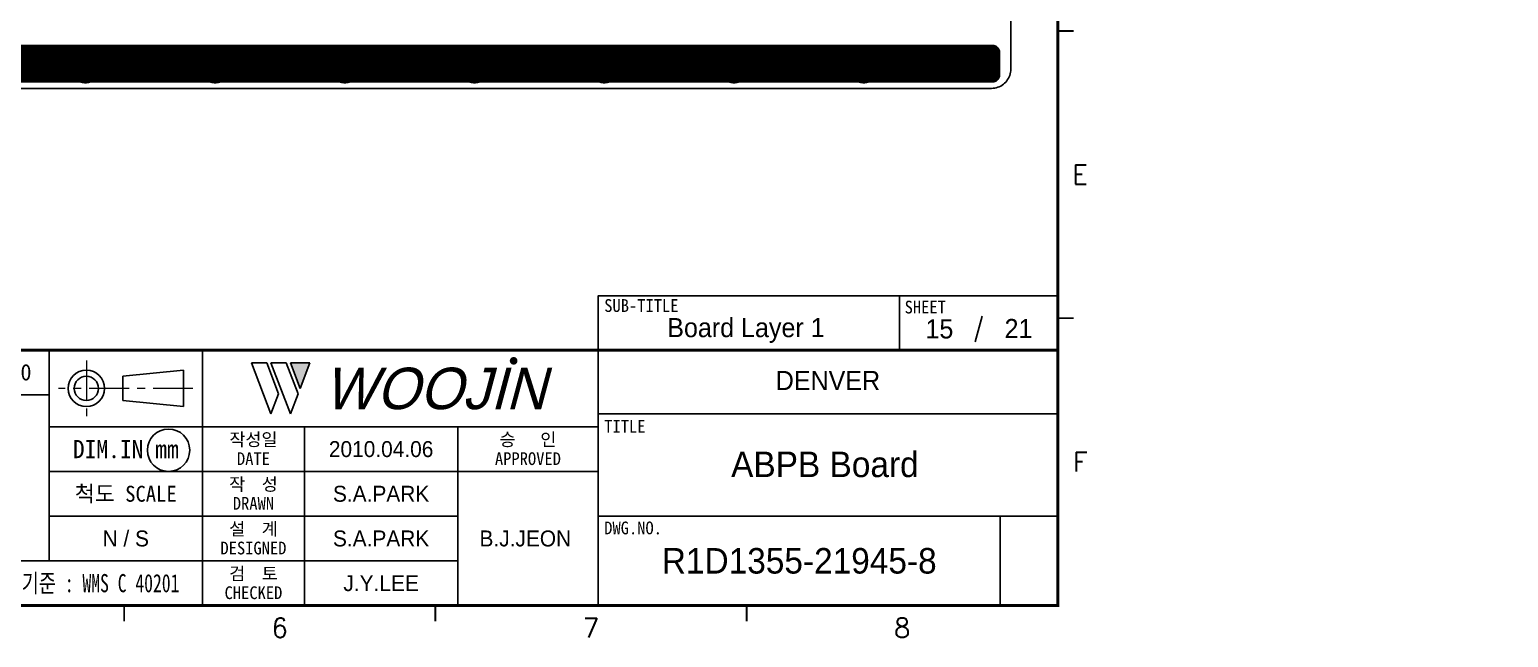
# Model space of a CAD drawing. Extents: x 295 to 953, y 10 to 290.
# Drawn here: x 720.9 to 952.6, y 10 to 105.2 of the extents above; entities that cross this region are included whole.
import ezdxf
from ezdxf.enums import TextEntityAlignment as Align

# ---------------------------------------------------------------- set-up
doc = ezdxf.new("R2010")
doc.units = 0
doc.header["$LTSCALE"] = 5
doc.header["$MEASUREMENT"] = 0
doc.linetypes.add('CENTER', pattern=[2, 1.25, -0.25, 0.25, -0.25])
doc.layers.get('0').update_dxf_attribs({"linetype": 'CONTINUOUS', "lineweight": 25})
for name, color, linetype, lineweight in [('2', 2, 'CENTER', 13), ('4', 4, 'CONTINUOUS', 18), ('6', 6, 'CONTINUOUS', 13)]:
    doc.layers.add(name, color=color, linetype=linetype, lineweight=lineweight)
for name, color, linetype in [('DV-ABPB-A4_TOP', 14, 'CONTINUOUS'), ('SHEET', 3, 'CONTINUOUS'), ('문자', 4, 'CONTINUOUS'), ('테두리', 3, 'CONTINUOUS')]:
    doc.layers.add(name, color=color, linetype=linetype)
doc.styles.add('MARK', font='ARLRDBD.TTF')
doc.styles.get("Standard").update_dxf_attribs({"font": 'simplex.shx'})
doc.styles.add('굴림', font='')
doc.styles.add('굴림체', font='')
doc.styles.get('굴림').set_extended_font_data('Gulim')
doc.styles.get('굴림체').set_extended_font_data('GulimChe')

# ---------------------------------------------------------------- blocks, each defined once
blk = doc.blocks.new('B')
at = {"layer": '문자'}
blk.add_hatch(color=256, dxfattribs=at).paths.add_polyline_path([(13.79, 10), (15.31, 6), (16.84, 10)])
at = {"color": 4, "const_width": 0.6}
blk.add_lwpolyline([(48.46, 10.32, 1), (49.06, 10.32, 1)], format="xyb", close=True, dxfattribs=at)
at = {"layer": '문자'}
for p, q in [((10.73, 2), (7.68, 10)), ((7.68, 10), (10.09, 10)), ((11.94, 5.16), (10.09, 10)), ((10.73, 10), (13.15, 10)), ((13.79, 2), (10.73, 10)), ((14.99, 5.16), (13.15, 10)), ((13.79, 10), (16.84, 10)), ((15.31, 6), (13.79, 10)), ((16.84, 10), (15.31, 6)), ((11.94, 5.16), (10.73, 2)), ((14.99, 5.16), (13.79, 2))]:
    blk.add_line(p, q, dxfattribs=at)
at = {"layer": '문자', "style": 'MARK', "oblique": 15}
blk.add_text('WOOJIN', height=6.5, dxfattribs=at).set_placement((36.4, 6), align=Align.MIDDLE_CENTER)
blk = doc.blocks.new('C')
at = {"layer": '2'}
for p, q in [((252.83, 53.35), (252.83, 44.65)), ((269.53, 49), (248.48, 49))]:
    blk.add_line(p, q, dxfattribs=at)
at = {"layer": 'SHEET'}
for p, q in [((393.14, 60.3), (392.07, 56.28)), ((247, 55), (247, 22)), ((271, 55), (271, 15)), ((271, 55), (271, 15)), ((333, 55), (333, 15)), ((247, 48), (227, 48)), ((405, 45), (333, 45)), ((333, 43), (247, 43)), ((287, 43), (287, 15)), ((311, 43), (311, 15)), ((333, 36), (247, 36)), ((311, 29), (247, 29)), ((405, 29), (333, 29)), ((396, 29), (396, 15)), ((311, 22), (227, 22))]:
    blk.add_line(p, q, dxfattribs=at)
at = {"layer": 'SHEET', "color": 4}
for p, q in [((258.53, 50.9), (268.03, 51.85)), ((268.03, 51.85), (268.03, 46.15)), ((258.53, 50.9), (258.53, 47.1)), ((258.53, 47.1), (268.03, 46.15))]:
    blk.add_line(p, q, dxfattribs=at)
at = {"layer": 'SHEET'}
for points in [[(333, 55), (380.19, 55), (380.19, 63.49), (333, 63.49)], [(380.19, 55), (405, 55), (405, 63.49), (380.19, 63.49)]]:
    blk.add_lwpolyline(points, close=True, dxfattribs=at)
at = {"layer": 'SHEET', "color": 4}
for radius in [2.85, 1.9]:
    blk.add_circle((252.83, 49), radius, dxfattribs=at)
at = {"layer": 'SHEET'}
blk.add_circle((265.7, 39.32), 3.32, dxfattribs=at)
at = {"layer": '테두리'}
blk.add_line((405, 285), (405, 15), dxfattribs=at)
for points, const_width in [([(15, 285), (15, 15), (405, 15), (405, 285), (15, 285)], 0.5), ([(407.5, 105), (405, 105)], 0.3), ([(407.5, 60), (405, 60)], 0.3), ([(15, 55), (405, 55)], 0.5), ([(258.75, 12.5), (258.75, 15)], 0.3), ([(307.5, 12.5), (307.5, 15)], 0.3), ([(356.25, 12.5), (356.25, 15)], 0.3)]:
    blk.add_lwpolyline(points, dxfattribs=dict(at, const_width=const_width))
blk.add_blockref('B', (271, 43))
at = {"layer": '문자'}
for s, p in [('E', (408.5, 82.5)), ('F', (408.5, 37.5)), ('6', (283.12, 11.5)), ('7', (331.88, 11.5)), ('8', (380.62, 11.5))]:
    blk.add_text(s, height=3, dxfattribs=at).set_placement(p, align=Align.MIDDLE)
at = {"layer": '문자', "style": '굴림체'}
for s, height, p in [('SUB-TITLE', 2, (339.77, 61.98)), ('SHEET', 2, (384.24, 61.74)), ('설계 MEMO', 2.5, (237, 51.5)), ('작성일', 2, (279, 41)), ('승   인', 2, (322, 41)), ('DIM.IN mm', 2.85, (259, 39.5)), ('DATE', 2, (279, 38)), ('APPROVED', 2, (322, 38)), ('작  성', 2, (279, 34)), ('척도 SCALE', 2.5, (259, 32.5)), ('DRAWN', 2, (279, 31)), ('설  계', 2, (279, 27)), ('DESIGNED', 2, (279, 24)), ('검  토', 2, (279, 20)), ('CHECKED', 2, (279, 17))]:
    blk.add_text(s, height=height, dxfattribs=at).set_placement(p, align=Align.MIDDLE_CENTER)
for s, p in [('TITLE', (333.95, 42.05)), ('DWG.NO.', (333.95, 26.15))]:
    blk.add_text(s, height=2, dxfattribs=at).set_placement(p)
at = {"layer": '문자', "style": '굴림체', "width": 0.75}
blk.add_text('공차 적용기준 : WMS C 40201', height=2.85, dxfattribs=at).set_placement((249, 18.5), align=Align.MIDDLE_CENTER)

msp = doc.modelspace()

# ---------------------------------------------------------------- linework, layer by layer
at = {"color": 7, "const_width": 2.5}
for points in [[(728.41, 99.25, 1), (730.91, 99.25, 1)], [(748.73, 99.25, 1), (751.23, 99.25, 1)], [(769.05, 99.25, 1), (771.55, 99.25, 1)], [(789.37, 99.25, 1), (791.87, 99.25, 1)], [(809.69, 99.25, 1), (812.19, 99.25, 1)], [(830.01, 99.25, 1), (832.51, 99.25, 1)], [(850.33, 99.25, 1), (852.83, 99.25, 1)]]:
    msp.add_lwpolyline(points, format="xyb", close=True, dxfattribs=at)
at = {"layer": 'DV-ABPB-A4_TOP', "color": 7}
for p, q in [((874.62, 99), (874.62, 223.02)), ((501.42, 101.96), (872.78, 101.96)), ((501.49, 102.15), (872.7, 102.15)), ((501.61, 102.34), (872.58, 102.34)), ((501.8, 102.53), (872.39, 102.53)), ((871.94, 102.72), (541.36, 102.72)), ((872.39, 102.53), (871.94, 102.72)), ((872.65, 102.27), (872.39, 102.53)), ((872.83, 101.82), (872.65, 102.27)), ((501.36, 101.77), (872.83, 101.77)), ((501.36, 101.58), (872.83, 101.58)), ((501.36, 101.38), (872.83, 101.38)), ((501.36, 101.19), (872.83, 101.19)), ((501.36, 101), (872.83, 101)), ((501.36, 100.81), (872.83, 100.81)), ((501.36, 100.62), (872.83, 100.62)), ((501.36, 100.43), (872.83, 100.43)), ((501.36, 100.24), (872.83, 100.24)), ((501.36, 100.05), (872.83, 100.05)), ((501.36, 99.86), (872.83, 99.86)), ((501.36, 99.67), (872.83, 99.67)), ((872.83, 97.9), (872.83, 101.82)), ((501.36, 99.48), (872.83, 99.48)), ((501.36, 99.29), (872.83, 99.29)), ((501.36, 99.1), (872.83, 99.1)), ((501.36, 98.91), (872.83, 98.91)), ((501.36, 98.72), (872.83, 98.72)), ((501.36, 98.53), (872.83, 98.53)), ((501.36, 98.34), (872.83, 98.34)), ((501.36, 98.15), (872.83, 98.15)), ((501.36, 97.96), (872.83, 97.96)), ((501.42, 97.77), (872.78, 97.77)), ((501.49, 97.57), (872.7, 97.57)), ((501.61, 97.38), (872.58, 97.38)), ((851.58, 99.25), (506.14, 99.25)), ((872.39, 97.19), (872.65, 97.45)), ((872.65, 97.45), (872.83, 97.9)), ((873.98, 97.16), (874.13, 97.36)), ((874.13, 97.36), (874.25, 97.57)), ((874.25, 97.57), (874.36, 97.8)), ((874.36, 97.8), (874.45, 98.02)), ((874.45, 98.02), (874.52, 98.26)), ((874.52, 98.26), (874.57, 98.51)), ((874.57, 98.51), (874.61, 98.75)), ((874.61, 98.75), (874.62, 99)), ((501.48, 96), (871.62, 96)), ((501.8, 97.19), (872.39, 97.19)), ((502.26, 97), (871.94, 97)), ((522.31, 97), (871.94, 97)), ((871.62, 96), (871.86, 96.01)), ((871.86, 96.01), (872.11, 96.04)), ((871.94, 97), (872.39, 97.19)), ((872.11, 96.04), (872.35, 96.09)), ((872.35, 96.09), (872.59, 96.16)), ((872.59, 96.16), (872.82, 96.25)), ((872.82, 96.25), (873.04, 96.36)), ((873.04, 96.36), (873.26, 96.49)), ((873.26, 96.49), (873.46, 96.63)), ((873.46, 96.63), (873.65, 96.79)), ((873.65, 96.79), (873.82, 96.97)), ((873.82, 96.97), (873.98, 97.16))]:
    msp.add_line(p, q, dxfattribs=at)

# ---------------------------------------------------------------- block references
msp.add_blockref('C', (476.98, 0))

# ---------------------------------------------------------------- texts
at = {"color": 4, "style": '굴림'}
for s, p in [('2010.04.06', (775.98, 39.5)), ('S.A.PARK', (775.98, 32.5)), ('S.A.PARK', (775.98, 25.5)), ('B.J.JEON', (798.57, 25.5)), ('J.Y.LEE', (775.98, 18.5))]:
    msp.add_text(s, height=2.5, dxfattribs=at).set_placement(p, align=Align.MIDDLE_CENTER)
at = {"layer": '4', "style": '굴림'}
for s, p in [('Board Layer 1', (833.13, 58.53)), ('15', (863.44, 58.33)), ('21', (875.83, 58.38)), ('DENVER', (845.98, 50.24))]:
    msp.add_text(s, height=3, dxfattribs=at).set_placement(p, align=Align.MIDDLE_CENTER)
at = {"layer": '6', "color": 4, "insert": (952.58, 102.14), "char_height": 3, "width": 52.2944, "attachment_point": 4, "style": '굴림체'}
msp.add_mtext('{\\f굴림|b0|i0|c129;\\C7;', dxfattribs=at)
at = {"layer": '문자', "style": '굴림'}
for s, height, p in [('ABPB Board', 4, (845.5, 37.11)), ('N / S', 2.5, (735.98, 25.5)), ('R1D1355-21945-8', 4, (841.48, 22))]:
    msp.add_text(s, height=height, dxfattribs=at).set_placement(p, align=Align.MIDDLE_CENTER)

doc.saveas('drawing.dxf')
